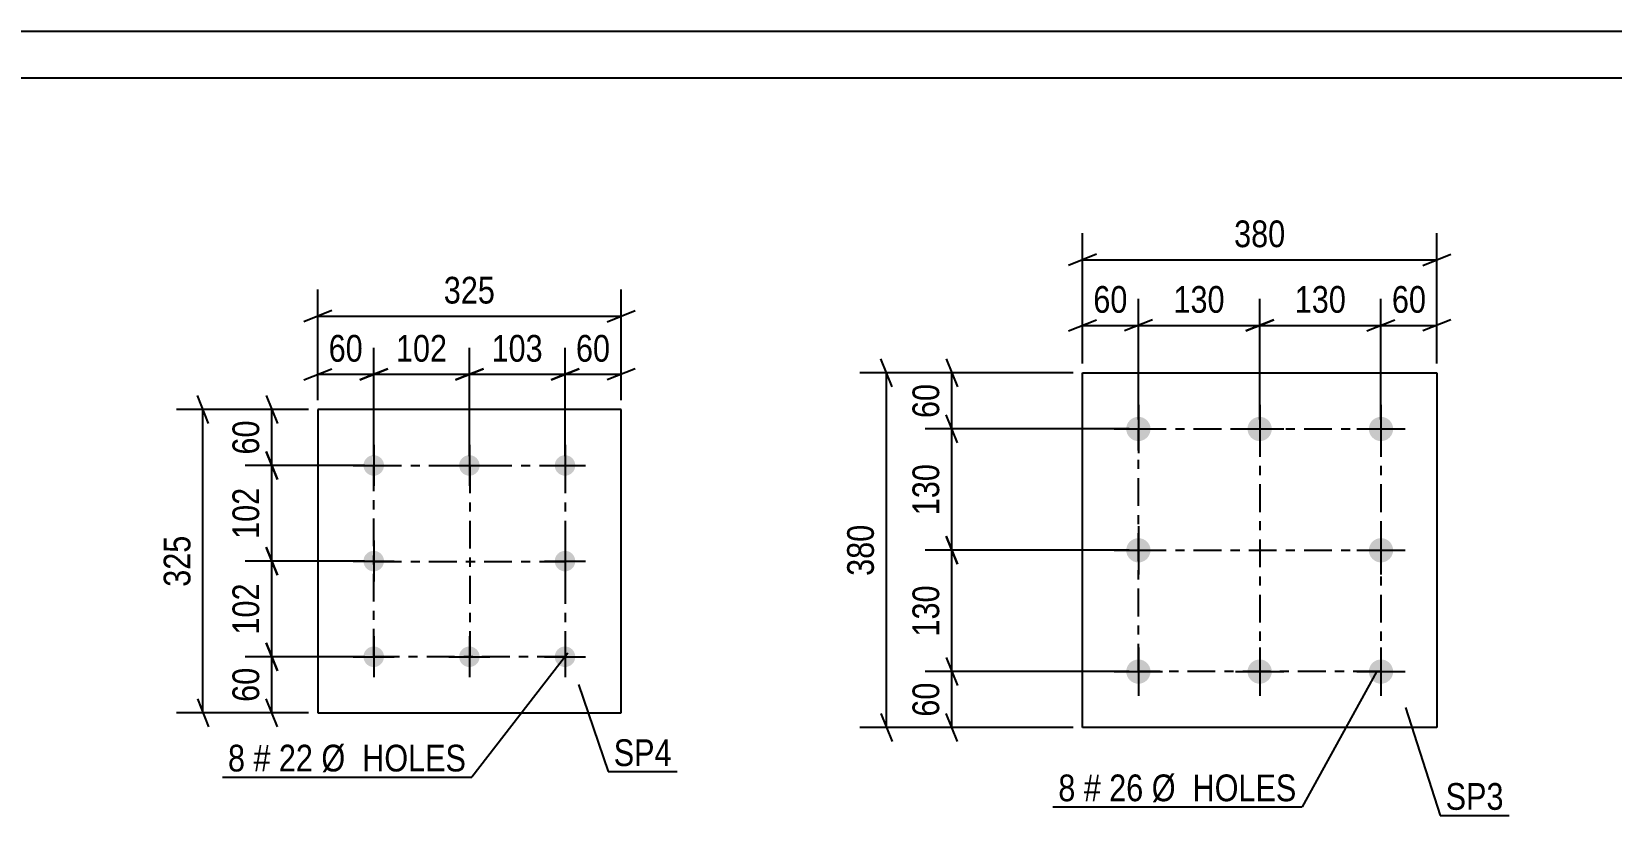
# Model space of a CAD drawing. Header units: millimetres. Extents: x 0 to 594, y 0 to 420.
# Drawn here: x 193.1 to 362.4, y 336 to 420 of the extents above; entities that cross this region are included whole.
import ezdxf

# ---------------------------------------------------------------- set-up
doc = ezdxf.new("R2010")
doc.units = ezdxf.units.MM
doc.linetypes.add('DXK_LINE_DOT3', pattern=[5.9187, 2.979, -0.9799, 0.9799, -0.9799])
doc.styles.add('Arial Narrow', font='ARIALN.TTF', dxfattribs={"height": 0.2})

# ---------------------------------------------------------------- blocks, each defined once
blk = doc.blocks.new('Unknown-389636053-24719')
at = {"color": 5, "linetype": 'Continuous'}
for p, q in [((594, 420), (0, 420)), ((589, 415), (5, 415))]:
    blk.add_line(p, q, dxfattribs=at)
blk = doc.blocks.new('Bolt-389636053-25104 - 25102')
at = {"linetype": 'Continuous'}
for points in [[(229.76, 374.61, -1), (229.76, 372.41, -1)], [(240.01, 374.61, -1), (240.01, 372.41, -1)], [(250.26, 374.61, -1), (250.26, 372.41, -1)], [(229.76, 364.36, -1), (229.76, 362.16, -1)], [(250.26, 364.36, -1), (250.26, 362.16, -1)], [(229.76, 354.11, -1), (229.76, 351.91, -1)], [(240.01, 354.11, -1), (240.01, 351.91, -1)], [(250.26, 354.11, -1), (250.26, 351.91, -1)]]:
    blk.add_hatch(color=1, dxfattribs=at).paths.add_polyline_path(points)
at = {"color": 1, "linetype": 'Continuous'}
for p, q in [((229.76, 375.71), (229.76, 371.31)), ((240.01, 375.71), (240.01, 371.31)), ((250.26, 375.71), (250.26, 371.31)), ((227.56, 373.51), (231.96, 373.51)), ((237.81, 373.51), (242.21, 373.51)), ((248.06, 373.51), (252.46, 373.51)), ((229.76, 365.46), (229.76, 361.06)), ((250.26, 365.46), (250.26, 361.06)), ((227.56, 363.26), (231.96, 363.26)), ((248.06, 363.26), (252.46, 363.26)), ((229.76, 355.21), (229.76, 350.81)), ((240.01, 355.21), (240.01, 350.81)), ((250.26, 355.21), (250.26, 350.81)), ((227.56, 353.01), (231.96, 353.01)), ((237.81, 353.01), (242.21, 353.01)), ((248.06, 353.01), (252.46, 353.01))]:
    blk.add_line(p, q, dxfattribs=at)
blk = doc.blocks.new('Part-389636053-25103 - 25102')
at = {"color": 2, "linetype": 'Continuous'}
for p, q in [((223.76, 379.51), (223.76, 347.01)), ((256.26, 379.51), (223.76, 379.51)), ((256.26, 347.01), (256.26, 379.51)), ((223.76, 347.01), (256.26, 347.01))]:
    blk.add_line(p, q, dxfattribs=at)
blk = doc.blocks.new('Part-389636053-25127 - 25126')
at = {"color": 2, "linetype": 'Continuous'}
for p, q in [((305.71, 345.42), (305.71, 383.42)), ((305.71, 383.42), (343.71, 383.42)), ((343.71, 383.42), (343.71, 345.42)), ((343.71, 345.42), (305.71, 345.42))]:
    blk.add_line(p, q, dxfattribs=at)
blk = doc.blocks.new('Bolt-389636053-25128 - 25126')
at = {"linetype": 'Continuous'}
for points in [[(311.71, 378.72, -1), (311.71, 376.12, -1)], [(324.71, 378.72, -1), (324.71, 376.12, -1)], [(337.71, 378.72, -1), (337.71, 376.12, -1)], [(311.71, 365.72, -1), (311.71, 363.12, -1)], [(337.71, 365.72, -1), (337.71, 363.12, -1)], [(311.71, 352.72, -1), (311.71, 350.12, -1)], [(324.71, 352.72, -1), (324.71, 350.12, -1)], [(337.71, 352.72, -1), (337.71, 350.12, -1)]]:
    blk.add_hatch(color=1, dxfattribs=at).paths.add_polyline_path(points)
at = {"color": 1, "linetype": 'Continuous'}
for p, q in [((311.71, 380.02), (311.71, 374.82)), ((324.71, 380.02), (324.71, 374.82)), ((337.71, 380.02), (337.71, 374.82)), ((309.11, 377.42), (314.31, 377.42)), ((322.11, 377.42), (327.31, 377.42)), ((335.11, 377.42), (340.31, 377.42)), ((311.71, 367.02), (311.71, 361.82)), ((337.71, 367.02), (337.71, 361.82)), ((309.11, 364.42), (314.31, 364.42)), ((335.11, 364.42), (340.31, 364.42)), ((311.71, 354.02), (311.71, 348.82)), ((324.71, 354.02), (324.71, 348.82)), ((337.71, 354.02), (337.71, 348.82)), ((309.11, 351.42), (314.31, 351.42)), ((322.11, 351.42), (327.31, 351.42)), ((335.11, 351.42), (340.31, 351.42))]:
    blk.add_line(p, q, dxfattribs=at)
blk = doc.blocks.new('Rectangle-389636053-27822 - 25102')
at = {"color": 1, "linetype": 'DXK_LINE_DOT3'}
blk.add_lwpolyline([(229.76, 373.51), (250.26, 373.51), (250.26, 353.01), (229.76, 353.01), (229.76, 373.51)], close=True, dxfattribs=at)
blk = doc.blocks.new('Rectangle-389636053-27851 - 25126')
at = {"color": 1, "linetype": 'DXK_LINE_DOT3'}
blk.add_lwpolyline([(311.71, 377.42), (337.71, 377.42), (337.71, 351.42), (311.71, 351.42), (311.71, 377.42)], close=True, dxfattribs=at)
blk = doc.blocks.new('Line-389636053-27823 - 25102')
at = {"color": 1, "linetype": 'DXK_LINE_DOT3'}
blk.add_line((229.76, 363.21), (250.26, 363.21), dxfattribs=at)
blk = doc.blocks.new('Line-389636053-27852 - 25126')
at = {"color": 1, "linetype": 'DXK_LINE_DOT3'}
blk.add_line((311.71, 364.42), (337.71, 364.42), dxfattribs=at)
blk = doc.blocks.new('Line-389636053-27824 - 25102')
at = {"color": 1, "linetype": 'DXK_LINE_DOT3'}
blk.add_line((240.06, 373.51), (240.06, 353.01), dxfattribs=at)
blk = doc.blocks.new('Line-389636053-27853 - 25126')
at = {"color": 1, "linetype": 'DXK_LINE_DOT3'}
blk.add_line((324.71, 377.42), (324.71, 351.42), dxfattribs=at)
blk = doc.blocks.new('StraightDimension-389636053-27837 - 25102')
at = {"color": 7, "linetype": 'Continuous'}
for p, q in [((223.76, 380.51), (223.76, 392.36)), ((256.26, 380.51), (256.26, 392.36)), ((225.26, 390.11), (222.26, 388.91)), ((223.76, 389.51), (256.26, 389.51)), ((254.76, 388.91), (257.76, 390.11))]:
    blk.add_line(p, q, dxfattribs=at)
at = {"color": 0}
blk.add_wipeout([(243.35, 390.26), (243.35, 394.46), (236.67, 394.46), (236.67, 390.26)], dxfattribs=at)
at = {"color": 3, "style": 'Arial Narrow'}
blk.add_text('325', height=2.863, dxfattribs=at).set_placement((237.27, 390.86))
blk = doc.blocks.new('StraightDimension-389636053-42521 - 25102')
at = {"color": 7, "linetype": 'Continuous'}
for p, q in [((218.23, 354.51), (219.43, 351.51)), ((228.76, 353.01), (215.98, 353.01)), ((218.83, 347.01), (218.83, 353.01)), ((219.43, 345.51), (218.23, 348.51)), ((222.76, 347.01), (215.98, 347.01))]:
    blk.add_line(p, q, dxfattribs=at)
at = {"color": 0}
blk.add_wipeout([(218.08, 352.43), (213.88, 352.43), (213.88, 347.58), (218.08, 347.58)], dxfattribs=at)
at = {"color": 3, "style": 'Arial Narrow'}
blk.add_text('60', height=2.863, rotation=90.0002, dxfattribs=at).set_placement((217.48, 348.18))
blk = doc.blocks.new('StraightDimension-389636053-27844 - 25102')
at = {"color": 7, "linetype": 'Continuous'}
for p, q in [((212.06, 378.01), (210.86, 381.01)), ((222.76, 379.51), (208.61, 379.51)), ((211.46, 347.01), (211.46, 379.51)), ((210.86, 348.51), (212.06, 345.51)), ((222.76, 347.01), (208.61, 347.01))]:
    blk.add_line(p, q, dxfattribs=at)
at = {"color": 0}
blk.add_wipeout([(210.71, 366.6), (206.51, 366.6), (206.51, 359.91), (210.71, 359.91)], dxfattribs=at)
at = {"color": 3, "style": 'Arial Narrow'}
blk.add_text('325', height=2.863, rotation=90.0002, dxfattribs=at).set_placement((210.11, 360.51))
blk = doc.blocks.new('StraightDimension-389636053-42518 - 25102')
at = {"color": 7, "linetype": 'Continuous'}
for p, q in [((218.23, 381.01), (219.43, 378.01)), ((222.76, 379.51), (215.98, 379.51)), ((218.83, 373.51), (218.83, 379.51)), ((219.43, 372.01), (218.23, 375.01)), ((228.76, 373.51), (215.98, 373.51))]:
    blk.add_line(p, q, dxfattribs=at)
at = {"color": 0}
blk.add_wipeout([(218.08, 378.93), (213.88, 378.93), (213.88, 374.08), (218.08, 374.08)], dxfattribs=at)
at = {"color": 3, "style": 'Arial Narrow'}
blk.add_text('60', height=2.863, rotation=90.0002, dxfattribs=at).set_placement((217.48, 374.68))
blk = doc.blocks.new('StraightDimension-389636053-42519 - 25102')
at = {"color": 7, "linetype": 'Continuous'}
for p, q in [((218.23, 375.01), (219.43, 372.01)), ((228.76, 373.51), (215.98, 373.51)), ((218.83, 363.26), (218.83, 373.51)), ((219.43, 361.76), (218.23, 364.76)), ((228.76, 363.26), (215.98, 363.26))]:
    blk.add_line(p, q, dxfattribs=at)
at = {"color": 0}
blk.add_wipeout([(218.08, 371.72), (213.88, 371.72), (213.88, 365.04), (218.08, 365.04)], dxfattribs=at)
at = {"color": 3, "style": 'Arial Narrow'}
blk.add_text('102', height=2.863, rotation=90.0002, dxfattribs=at).set_placement((217.48, 365.64))
blk = doc.blocks.new('StraightDimension-389636053-42520 - 25102')
at = {"color": 7, "linetype": 'Continuous'}
for p, q in [((218.23, 364.76), (219.43, 361.76)), ((228.76, 363.26), (215.98, 363.26)), ((218.83, 353.01), (218.83, 363.26)), ((219.43, 351.51), (218.23, 354.51)), ((228.76, 353.01), (215.98, 353.01))]:
    blk.add_line(p, q, dxfattribs=at)
at = {"color": 0}
blk.add_wipeout([(218.08, 361.47), (213.88, 361.47), (213.88, 354.79), (218.08, 354.79)], dxfattribs=at)
at = {"color": 3, "style": 'Arial Narrow'}
blk.add_text('102', height=2.863, rotation=90.0002, dxfattribs=at).set_placement((217.48, 355.39))
blk = doc.blocks.new('StraightDimension-389636053-42571 - 25102')
at = {"color": 7, "linetype": 'Continuous'}
for p, q in [((250.26, 374.51), (250.26, 386.13)), ((256.26, 380.51), (256.26, 386.13)), ((248.76, 382.68), (251.76, 383.88)), ((250.26, 383.28), (256.26, 383.28)), ((257.76, 383.88), (254.76, 382.68))]:
    blk.add_line(p, q, dxfattribs=at)
at = {"color": 0}
blk.add_wipeout([(255.69, 384.03), (255.69, 388.23), (250.83, 388.23), (250.83, 384.03)], dxfattribs=at)
at = {"color": 3, "style": 'Arial Narrow'}
blk.add_text('60', height=2.863, dxfattribs=at).set_placement((251.43, 384.63))
blk = doc.blocks.new('StraightDimension-389636053-42572 - 25102')
at = {"color": 7, "linetype": 'Continuous'}
for p, q in [((240.01, 374.51), (240.01, 386.13)), ((250.26, 374.51), (250.26, 386.13)), ((238.51, 382.68), (241.51, 383.88)), ((240.01, 383.28), (250.26, 383.28)), ((251.76, 383.88), (248.76, 382.68))]:
    blk.add_line(p, q, dxfattribs=at)
at = {"color": 0}
blk.add_wipeout([(248.48, 384.03), (248.48, 388.23), (241.79, 388.23), (241.79, 384.03)], dxfattribs=at)
at = {"color": 3, "style": 'Arial Narrow'}
blk.add_text('103', height=2.863, dxfattribs=at).set_placement((242.39, 384.63))
blk = doc.blocks.new('StraightDimension-389636053-42573 - 25102')
at = {"color": 7, "linetype": 'Continuous'}
for p, q in [((229.76, 374.51), (229.76, 386.13)), ((240.01, 374.51), (240.01, 386.13)), ((228.26, 382.68), (231.26, 383.88)), ((229.76, 383.28), (240.01, 383.28)), ((241.51, 383.88), (238.51, 382.68))]:
    blk.add_line(p, q, dxfattribs=at)
at = {"color": 0}
blk.add_wipeout([(238.23, 384.03), (238.23, 388.23), (231.54, 388.23), (231.54, 384.03)], dxfattribs=at)
at = {"color": 3, "style": 'Arial Narrow'}
blk.add_text('102', height=2.863, dxfattribs=at).set_placement((232.14, 384.63))
blk = doc.blocks.new('StraightDimension-389636053-42574 - 25102')
at = {"color": 7, "linetype": 'Continuous'}
for p, q in [((223.76, 380.51), (223.76, 386.13)), ((229.76, 374.51), (229.76, 386.13)), ((222.26, 382.68), (225.26, 383.88)), ((223.76, 383.28), (229.76, 383.28)), ((231.26, 383.88), (228.26, 382.68))]:
    blk.add_line(p, q, dxfattribs=at)
at = {"color": 0}
blk.add_wipeout([(229.19, 384.03), (229.19, 388.23), (224.33, 388.23), (224.33, 384.03)], dxfattribs=at)
at = {"color": 3, "style": 'Arial Narrow'}
blk.add_text('60', height=2.863, dxfattribs=at).set_placement((224.93, 384.63))
blk = doc.blocks.new('StraightDimension-389636053-25690 - 25126')
at = {"color": 7, "linetype": 'Continuous'}
for p, q in [((291.11, 352.92), (292.31, 349.92)), ((310.71, 351.42), (288.86, 351.42)), ((291.71, 345.42), (291.71, 351.42)), ((304.71, 345.42), (288.86, 345.42)), ((292.31, 343.92), (291.11, 346.92))]:
    blk.add_line(p, q, dxfattribs=at)
at = {"color": 0}
blk.add_wipeout([(290.96, 350.85), (286.76, 350.85), (286.76, 345.99), (290.96, 345.99)], dxfattribs=at)
at = {"color": 3, "style": 'Arial Narrow'}
blk.add_text('60', height=2.863, rotation=90.0002, dxfattribs=at).set_placement((290.36, 346.59))
blk = doc.blocks.new('StraightDimension-389636053-25687 - 25126')
at = {"color": 7, "linetype": 'Continuous'}
for p, q in [((291.11, 384.92), (292.31, 381.92)), ((304.71, 383.42), (288.86, 383.42)), ((291.71, 377.42), (291.71, 383.42)), ((292.31, 375.92), (291.11, 378.92)), ((310.71, 377.42), (288.86, 377.42))]:
    blk.add_line(p, q, dxfattribs=at)
at = {"color": 0}
blk.add_wipeout([(290.96, 382.85), (286.76, 382.85), (286.76, 377.99), (290.96, 377.99)], dxfattribs=at)
at = {"color": 3, "style": 'Arial Narrow'}
blk.add_text('60', height=2.863, rotation=90.0002, dxfattribs=at).set_placement((290.36, 378.59))
blk = doc.blocks.new('StraightDimension-389636053-25688 - 25126')
at = {"color": 7, "linetype": 'Continuous'}
for p, q in [((292.31, 375.92), (291.11, 378.92)), ((310.71, 377.42), (288.86, 377.42)), ((291.71, 364.42), (291.71, 377.42)), ((291.11, 365.92), (292.31, 362.92)), ((310.71, 364.42), (288.86, 364.42))]:
    blk.add_line(p, q, dxfattribs=at)
at = {"color": 0}
blk.add_wipeout([(290.96, 374.26), (286.76, 374.26), (286.76, 367.58), (290.96, 367.58)], dxfattribs=at)
at = {"color": 3, "style": 'Arial Narrow'}
blk.add_text('130', height=2.863, rotation=90.0002, dxfattribs=at).set_placement((290.36, 368.18))
blk = doc.blocks.new('StraightDimension-389636053-25689 - 25126')
at = {"color": 7, "linetype": 'Continuous'}
for p, q in [((292.31, 362.92), (291.11, 365.92)), ((310.71, 364.42), (288.86, 364.42)), ((291.71, 351.42), (291.71, 364.42)), ((291.11, 352.92), (292.31, 349.92)), ((310.71, 351.42), (288.86, 351.42))]:
    blk.add_line(p, q, dxfattribs=at)
at = {"color": 0}
blk.add_wipeout([(290.96, 361.26), (286.76, 361.26), (286.76, 354.58), (290.96, 354.58)], dxfattribs=at)
at = {"color": 3, "style": 'Arial Narrow'}
blk.add_text('130', height=2.863, rotation=90.0002, dxfattribs=at).set_placement((290.36, 355.18))
blk = doc.blocks.new('StraightDimension-389636053-25703 - 25126')
at = {"color": 7, "linetype": 'Continuous'}
for p, q in [((285.31, 381.92), (284.11, 384.92)), ((304.71, 383.42), (281.86, 383.42)), ((284.71, 345.42), (284.71, 383.42)), ((304.71, 345.42), (281.86, 345.42)), ((284.11, 346.92), (285.31, 343.92))]:
    blk.add_line(p, q, dxfattribs=at)
at = {"color": 0}
blk.add_wipeout([(283.96, 367.76), (279.76, 367.76), (279.76, 361.08), (283.96, 361.08)], dxfattribs=at)
at = {"color": 3, "style": 'Arial Narrow'}
blk.add_text('380', height=2.863, rotation=90.0002, dxfattribs=at).set_placement((283.36, 361.68))
blk = doc.blocks.new('StraightDimension-389636053-27855 - 25126')
at = {"color": 7, "linetype": 'Continuous'}
for p, q in [((337.71, 378.42), (337.71, 391.37)), ((343.71, 384.42), (343.71, 391.37)), ((336.21, 387.92), (339.21, 389.12)), ((337.71, 388.52), (343.71, 388.52)), ((345.21, 389.12), (342.21, 387.92))]:
    blk.add_line(p, q, dxfattribs=at)
at = {"color": 0}
blk.add_wipeout([(343.14, 389.27), (343.14, 393.47), (338.28, 393.47), (338.28, 389.27)], dxfattribs=at)
at = {"color": 3, "style": 'Arial Narrow'}
blk.add_text('60', height=2.863, dxfattribs=at).set_placement((338.88, 389.87))
blk = doc.blocks.new('StraightDimension-389636053-27856 - 25126')
at = {"color": 7, "linetype": 'Continuous'}
for p, q in [((324.71, 378.42), (324.71, 391.37)), ((337.71, 378.42), (337.71, 391.37)), ((326.21, 389.12), (323.21, 387.92)), ((324.71, 388.52), (337.71, 388.52)), ((336.21, 387.92), (339.21, 389.12))]:
    blk.add_line(p, q, dxfattribs=at)
at = {"color": 0}
blk.add_wipeout([(334.55, 389.27), (334.55, 393.47), (327.87, 393.47), (327.87, 389.27)], dxfattribs=at)
at = {"color": 3, "style": 'Arial Narrow'}
blk.add_text('130', height=2.863, dxfattribs=at).set_placement((328.47, 389.87))
blk = doc.blocks.new('StraightDimension-389636053-27857 - 25126')
at = {"color": 7, "linetype": 'Continuous'}
for p, q in [((311.71, 378.42), (311.71, 391.37)), ((324.71, 378.42), (324.71, 391.37)), ((313.21, 389.12), (310.21, 387.92)), ((311.71, 388.52), (324.71, 388.52)), ((323.21, 387.92), (326.21, 389.12))]:
    blk.add_line(p, q, dxfattribs=at)
at = {"color": 0}
blk.add_wipeout([(321.55, 389.27), (321.55, 393.47), (314.87, 393.47), (314.87, 389.27)], dxfattribs=at)
at = {"color": 3, "style": 'Arial Narrow'}
blk.add_text('130', height=2.863, dxfattribs=at).set_placement((315.47, 389.87))
blk = doc.blocks.new('StraightDimension-389636053-27858 - 25126')
at = {"color": 7, "linetype": 'Continuous'}
for p, q in [((305.71, 384.42), (305.71, 391.37)), ((311.71, 378.42), (311.71, 391.37)), ((304.21, 387.92), (307.21, 389.12)), ((305.71, 388.52), (311.71, 388.52)), ((313.21, 389.12), (310.21, 387.92))]:
    blk.add_line(p, q, dxfattribs=at)
at = {"color": 0}
blk.add_wipeout([(311.14, 389.27), (311.14, 393.47), (306.28, 393.47), (306.28, 389.27)], dxfattribs=at)
at = {"color": 3, "style": 'Arial Narrow'}
blk.add_text('60', height=2.863, dxfattribs=at).set_placement((306.88, 389.87))
blk = doc.blocks.new('StraightDimension-389636053-27860 - 25126')
at = {"color": 7, "linetype": 'Continuous'}
for p, q in [((305.71, 384.42), (305.71, 398.4)), ((343.71, 384.42), (343.71, 398.4)), ((307.21, 396.15), (304.21, 394.95)), ((305.71, 395.55), (343.71, 395.55)), ((342.21, 394.95), (345.21, 396.15))]:
    blk.add_line(p, q, dxfattribs=at)
at = {"color": 0}
blk.add_wipeout([(328.05, 396.3), (328.05, 400.5), (321.37, 400.5), (321.37, 396.3)], dxfattribs=at)
at = {"color": 3, "style": 'Arial Narrow'}
blk.add_text('380', height=2.863, dxfattribs=at).set_placement((321.97, 396.9))
blk = doc.blocks.new('Mark-389636053-26007 - 25102')
at = {"color": 0}
blk.add_wipeout([(261.69, 341.3), (261.69, 344.3), (255.48, 344.3), (255.48, 341.3)], dxfattribs=at)
blk.add_wipeout([(261.69, 341.3), (261.69, 344.3), (255.48, 344.3), (255.48, 341.3)], dxfattribs=at)
at = {"color": 30, "linetype": 'Continuous'}
for p, q in [((251.69, 350.03), (254.88, 340.7)), ((254.88, 340.7), (262.29, 340.7))]:
    blk.add_line(p, q, dxfattribs=at)
at = {"color": 3, "style": 'Arial Narrow'}
blk.add_text('SP4', height=2.863, dxfattribs=at).set_placement((255.48, 341.3))
blk = doc.blocks.new('Mark-389636053-26010 - 25102')
at = {"color": 0}
for points in [[(215.97, 340.72), (215.97, 343.72), (214.14, 343.72), (214.14, 340.72)], [(218.69, 340.72), (218.69, 343.72), (216.87, 343.72), (216.87, 340.72)], [(223.25, 340.72), (223.25, 343.72), (219.59, 343.72), (219.59, 340.72)], [(239.68, 340.72), (239.68, 343.72), (224.15, 343.72), (224.15, 340.72)]]:
    blk.add_wipeout(points, dxfattribs=at)
for points in [[(215.97, 340.72), (215.97, 343.72), (214.14, 343.72), (214.14, 340.72)], [(218.69, 340.72), (218.69, 343.72), (216.87, 343.72), (216.87, 340.72)], [(223.25, 340.72), (223.25, 343.72), (219.59, 343.72), (219.59, 340.72)], [(239.68, 340.72), (239.68, 343.72), (224.15, 343.72), (224.15, 340.72)]]:
    blk.add_wipeout(points, dxfattribs=at)
at = {"color": 7, "linetype": 'Continuous'}
for p in [(250.56, 353.39), (213.54, 340.12)]:
    blk.add_line(p, (240.28, 340.12), dxfattribs=at)
at = {"color": 3, "style": 'Arial Narrow'}
for s, height, p in [('8', 2.86, (214.14, 340.72)), ('#', 2.86, (216.87, 340.72)), ('22', 2.863, (219.59, 340.72)), ('Ø  HOLES', 2.863, (224.15, 340.72))]:
    blk.add_text(s, height=height, dxfattribs=at).set_placement(p)
blk = doc.blocks.new('Mark-389636053-26017 - 25126')
at = {"color": 0}
blk.add_wipeout([(350.85, 336.61), (350.85, 339.61), (344.64, 339.61), (344.64, 336.61)], dxfattribs=at)
blk.add_wipeout([(350.85, 336.61), (350.85, 339.61), (344.64, 339.61), (344.64, 336.61)], dxfattribs=at)
at = {"color": 30, "linetype": 'Continuous'}
for p, q in [((340.33, 347.58), (344.04, 336.01)), ((344.04, 336.01), (351.45, 336.01))]:
    blk.add_line(p, q, dxfattribs=at)
at = {"color": 3, "style": 'Arial Narrow'}
blk.add_text('SP3', height=2.863, dxfattribs=at).set_placement((344.64, 336.61))
blk = doc.blocks.new('Mark-389636053-26020 - 25126')
at = {"color": 0}
for points in [[(304.96, 337.53), (304.96, 340.53), (303.13, 340.53), (303.13, 337.53)], [(307.68, 337.53), (307.68, 340.53), (305.86, 340.53), (305.86, 337.53)], [(312.24, 337.53), (312.24, 340.53), (308.58, 340.53), (308.58, 337.53)], [(328.67, 337.53), (328.67, 340.53), (313.14, 340.53), (313.14, 337.53)]]:
    blk.add_wipeout(points, dxfattribs=at)
for points in [[(304.96, 337.53), (304.96, 340.53), (303.13, 340.53), (303.13, 337.53)], [(307.68, 337.53), (307.68, 340.53), (305.86, 340.53), (305.86, 337.53)], [(312.24, 337.53), (312.24, 340.53), (308.58, 340.53), (308.58, 337.53)], [(328.67, 337.53), (328.67, 340.53), (313.14, 340.53), (313.14, 337.53)]]:
    blk.add_wipeout(points, dxfattribs=at)
at = {"color": 7, "linetype": 'Continuous'}
for p in [(337.22, 351.39), (302.53, 336.93)]:
    blk.add_line(p, (329.27, 336.93), dxfattribs=at)
at = {"color": 3, "style": 'Arial Narrow'}
for s, height, p in [('8', 2.86, (303.13, 337.53)), ('#', 2.86, (305.86, 337.53)), ('26', 2.863, (308.58, 337.53)), ('Ø  HOLES', 2.863, (313.14, 337.53))]:
    blk.add_text(s, height=height, dxfattribs=at).set_placement(p)

msp = doc.modelspace()

# ---------------------------------------------------------------- block references
for name in ['Unknown-389636053-24719', 'Part-389636053-25127 - 25126', 'Part-389636053-25103 - 25102', 'Bolt-389636053-25128 - 25126', 'Rectangle-389636053-27851 - 25126', 'Line-389636053-27853 - 25126', 'Bolt-389636053-25104 - 25102', 'Rectangle-389636053-27822 - 25102', 'Line-389636053-27824 - 25102', 'Line-389636053-27852 - 25126', 'Line-389636053-27823 - 25102']:
    msp.add_blockref(name, (0, 0))

# ---------------------------------------------------------------- next in the draw order: block references
for name in ['StraightDimension-389636053-27837 - 25102', 'StraightDimension-389636053-27855 - 25126', 'StraightDimension-389636053-25687 - 25126', 'StraightDimension-389636053-42521 - 25102', 'StraightDimension-389636053-25690 - 25126', 'Mark-389636053-26007 - 25102', 'Mark-389636053-26017 - 25126']:
    msp.add_blockref(name, (0, 0))

# ---------------------------------------------------------------- next in the draw order: block references
for name in ['StraightDimension-389636053-27856 - 25126', 'StraightDimension-389636053-42571 - 25102', 'StraightDimension-389636053-27844 - 25102', 'StraightDimension-389636053-25688 - 25126']:
    msp.add_blockref(name, (0, 0))

# ---------------------------------------------------------------- next in the draw order: block references
for name in ['StraightDimension-389636053-27857 - 25126', 'StraightDimension-389636053-42572 - 25102', 'StraightDimension-389636053-42518 - 25102', 'StraightDimension-389636053-25689 - 25126']:
    msp.add_blockref(name, (0, 0))

# ---------------------------------------------------------------- next in the draw order: block references
for name in ['StraightDimension-389636053-25703 - 25126', 'StraightDimension-389636053-42519 - 25102']:
    msp.add_blockref(name, (0, 0))

# ---------------------------------------------------------------- next in the draw order: block references
for name in ['StraightDimension-389636053-27858 - 25126', 'StraightDimension-389636053-42573 - 25102', 'StraightDimension-389636053-42520 - 25102', 'Mark-389636053-26020 - 25126']:
    msp.add_blockref(name, (0, 0))

# ---------------------------------------------------------------- next in the draw order: block references
for name in ['StraightDimension-389636053-27860 - 25126', 'StraightDimension-389636053-42574 - 25102', 'Mark-389636053-26010 - 25102']:
    msp.add_blockref(name, (0, 0))

doc.saveas('drawing.dxf')
